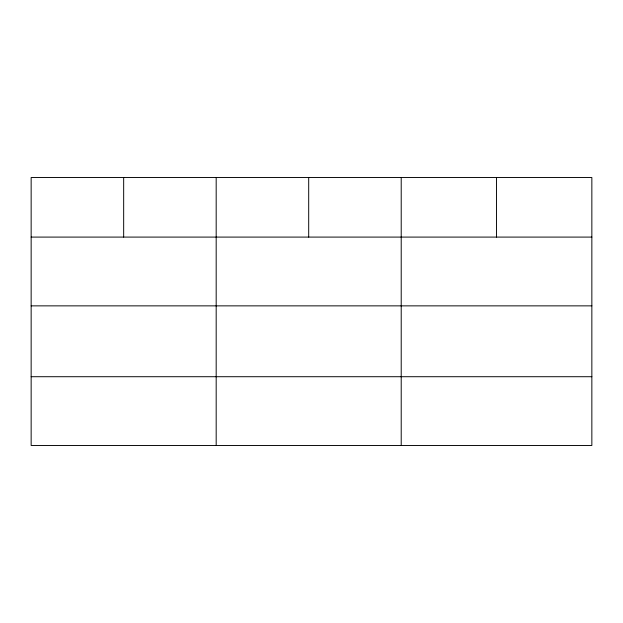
<?xml version="1.0" encoding="UTF-8"?>
<svg xmlns="http://www.w3.org/2000/svg" width="623" height="623" viewBox="0 0 623 623"><rect width="100%" height="100%" fill="white"/><g stroke="black" fill="none" stroke-linecap="round" stroke-linejoin="round"><path stroke-width="0.93" d="M591.85 305.862L591.85 177.516L31.15 177.516L31.15 445.484L591.85 445.484L591.85 305.862L31.15 305.862M31.15 237.09L591.85 237.09M31.15 376.713L591.85 376.713M496.531 177.516L496.531 237.09M401.212 177.516L401.212 445.484M308.697 177.516L308.697 237.09M216.181 177.516L216.181 445.484M123.666 177.516L123.666 237.09"/></g></svg>
